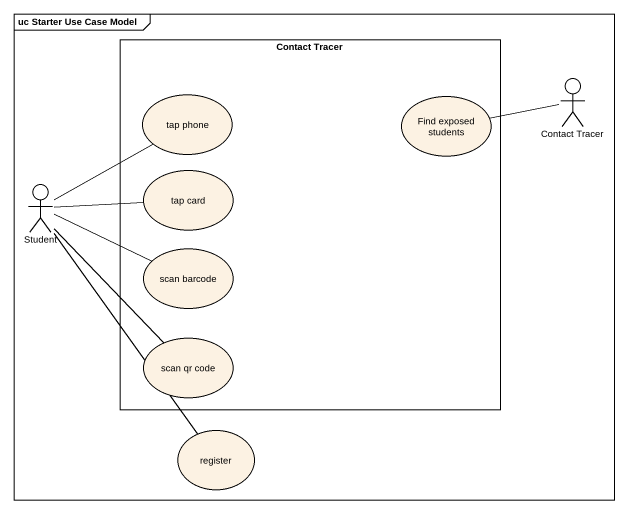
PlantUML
@startuml
mainframe uc Starter Use Case Model
rectangle "Contact Tracer" as Contact_Tracer {
  usecase "tap phone" as tap_phone
  usecase "Find exposed students" as Find_exposed_students
  usecase "tap card" as tap_card
  usecase "scan barcode" as scan_barcode
  usecase "scan qr code" as scan_qr_code
}
actor "Contact Tracer" as Contact_Tracer_2
actor Student
usecase register
Contact_Tracer_2 -left- Find_exposed_students
Student -up- tap_phone
Student -right- tap_card
Student -right- scan_barcode
Student -- scan_qr_code
Student -- register
@enduml
